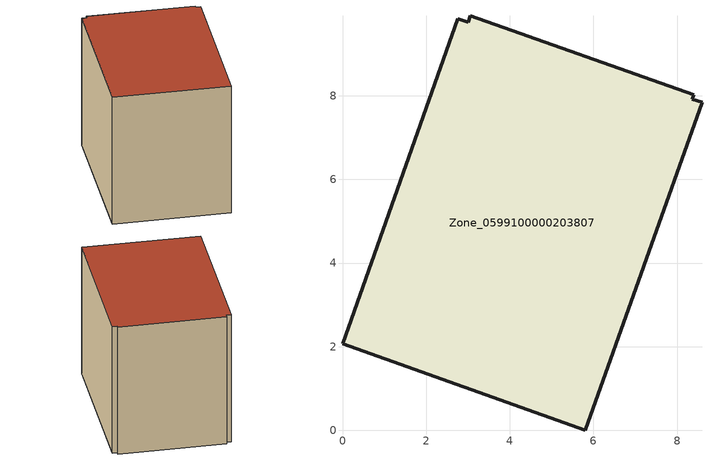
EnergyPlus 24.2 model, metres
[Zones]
Zone_0599100000203807
 floor ground (C_G): 8.6,7.84 5.81,0 0,2.07 2.75,9.84 3,9.76 3.06,9.91 8.39,8.02 8.36,7.92 z0.55
 wall outside (C_F): 5.81,0 8.6,7.84 8.36,7.92 8.39,8.02 3.06,9.91 3,9.76 2.75,9.84 0,2.07 5.81,0 z0.55:7.98
 roof outside (C_R): 8.36,7.92 8.39,8.02 3.06,9.91 3,9.76 2.75,9.84 0,2.07 5.81,0 8.6,7.84 z7.98
[BUILDING]
Pand.0599100000203807: North Axis=0; Terrain=City; Loads Convergence Tolerance Value=0.04; Temperature Convergence Tolerance Value=0.4; Solar Distribution=FullExterior; Maximum Number of Warmup Days=25; Minimum Number of Warmup Days=1
[Site:Location]
Rotterdam.The.Hague.AP_ZH_NLD Design_Conditions: Latitude=51.96; Longitude=4.45; Time Zone=1; Elevation=-4.5
[SITE:GROUNDTEMPERATURE:BUILDINGSURFACE]
18, 18, 18, 18, 18, 18, 18, 18, 18, 18, 18, 18
[MATERIAL] Thermal Absorptance=0.9; Solar Absorptance=0.7; Visible Absorptance=0.7
Name | Roughness | Thickness | Conductivity | Density | Specific Heat
G.TC.1965-1974 | MediumSmooth | 0.15 | 0.882353 | 540 | 1210
F.TC.1965-1974 | Rough | 0.3 | 0.697674 | 1920 | 840
R.TC.1965-1974 | MediumRough | 0.2 | 0.232558 | 1500 | 1000
[CONSTRUCTION]
C_G: G.TC.1965-1974
C_F: F.TC.1965-1974
C_R: R.TC.1965-1974
[ZONE]
Zone_0599100000203807: Type=1; Multiplier=1; Ceiling Height=Autocalculate; Volume=Autocalculate; Floor Area=autocalculate; Part of Total Floor Area=Yes
[ZONEINFILTRATION:DESIGNFLOWRATE]
Infil_Zone_0599100000203807: Zone or ZoneList or Space or SpaceList=Zone_0599100000203807; Schedule=AlwaysOn; Design Flow Rate Calculation Method=Flow/Area; Flow Rate per Floor Area=0.003; Constant Term Coefficient=1; Temperature Term Coefficient=0; Velocity Term Coefficient=0; Velocity Squared Term Coefficient=0
[HVACTEMPLATE:ZONE:IDEALLOADSAIRSYSTEM]
Zone_0599100000203807: Maximum Heating Supply Air Temperature=50; Minimum Cooling Supply Air Temperature=13; Maximum Heating Supply Air Humidity Ratio=0.0156; Minimum Cooling Supply Air Humidity Ratio=0.0077; Heating Limit=NoLimit; Cooling Limit=NoLimit; Dehumidification Control Type=ConstantSensibleHeatRatio; Cooling Sensible Heat Ratio=0.7; Dehumidification Setpoint=60; Humidification Control Type=None; Humidification Setpoint=30; Outdoor Air Method=None; Outdoor Air Flow Rate per Person=0.00944; Outdoor Air Flow Rate per Zone Floor Area=0; Outdoor Air Flow Rate per Zone=0; Demand Controlled Ventilation Type=None; Outdoor Air Economizer Type=NoEconomizer; Heat Recovery Type=None; Sensible Heat Recovery Effectiveness=0.7; Latent Heat Recovery Effectiveness=0.65
[ZONECONTROL:THERMOSTAT]
ThermostatControl_Zone_0599100000203807: Zone or ZoneList=Zone_0599100000203807; Control Type Schedule=DualSetpointControlType; Control 1=Thermostat_Zone_0599100000203807; Temperature Difference Between Cutout And Setpoint=0
[THERMOSTATSETPOINT:DUALSETPOINT]
Thermostat_Zone_0599100000203807: Heating Setpoint Temperature Schedule=HeatingSetpoint_Zone_0599100000203807; Cooling Setpoint Temperature Schedule=CoolingSetpoint_Zone_0599100000203807
[SCHEDULE:COMPACT]
HeatingSetpoint_Zone_0599100000203807: Through: 12/31, For: AllDays, Until: 24:00, 21
CoolingSetpoint_Zone_0599100000203807: Through: 12/31, For: AllDays, Until: 24:00, 24
DualSetpointControlType: Through: 12/31, For: AllDays, Until: 24:00, 4
AlwaysOn: Through: 12/31, For: AllDays, Until: 24:00, 1
